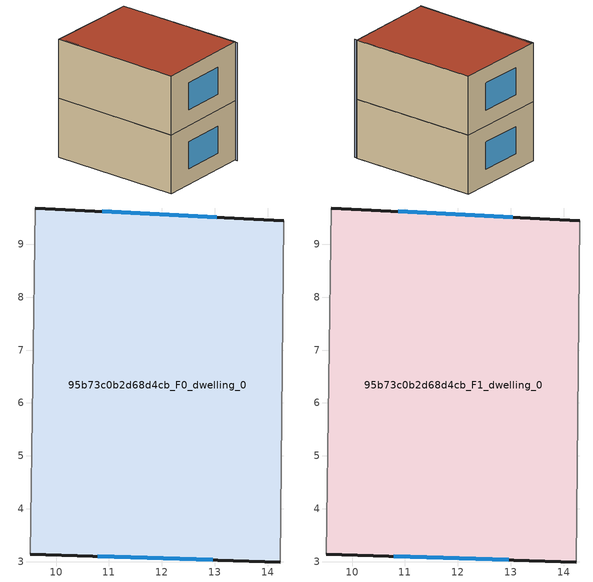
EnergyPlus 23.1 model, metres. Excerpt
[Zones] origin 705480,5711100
95b73c0b2d68d4cb_F0_dwelling_0
 floor ground (EU_floor_Construction): 14.3,9.44 14.24,2.99 9.52,3.13 9.61,9.69 z0
 wall outside (EU_wall_Construction): 9.52,3.13 14.24,2.99 / 14.3,9.44 9.61,9.69 z0:3
 wall adiabatic (EU_wall_Construction): 9.61,9.69 9.52,3.13 / 14.24,2.99 14.3,9.44 z0:3
 window (EU_Window_Construction): 10.79,3.1 12.97,3.03 / 13.04,9.51 10.88,9.62 z0.81:2.19
95b73c0b2d68d4cb_F1_dwelling_0
 floor to 95b73c0b2d68d4cb_F0_dwelling_0 (EU_floor_Construction): 14.3,9.44 14.24,2.99 9.51,3.13 9.61,9.69 z3
 wall outside (EU_wall_Construction): 9.52,3.13 14.24,2.99 / 14.3,9.44 9.61,9.69 z3:6
 wall adiabatic (EU_wall_Construction): 9.61,9.69 9.52,3.13 / 14.24,2.99 14.3,9.44 z3:6
 window (EU_Window_Construction): 10.79,3.1 12.97,3.03 / 13.04,9.51 10.88,9.62 z3.81:5.19
 roof outside (EU_roof_Construction): 14.24,2.99 14.3,9.44 9.61,9.69 9.52,3.13 z6
shading: 14.22,2.85 14.3,9.44 / 9.71,9.68 9.51,3.13 z0:6
[Building]
EU S2 Campaign: North Axis=0; Terrain=City; Solar Distribution=FullExterior
[Site:Location]
London: Latitude=51.5; Longitude=-0.5; Time Zone=0; Elevation=25
[SizingPeriod:WeatherFileDays]
AnnualSizingPeriod: Begin Month=1; Begin Day of Month=1; End Month=12; End Day of Month=31; Day of Week for Start Day=Monday; Use Weather File Daylight Saving Period=No; Use Weather File Rain and Snow Indicators=No
[MATERIAL]
EU_InternalMass_Material: Roughness=MediumRough; Thickness=0.1; Conductivity=1; Density=1800; Specific Heat=900; Thermal Absorptance=0.9; Solar Absorptance=0.7; Visible Absorptance=0.7
[MATERIAL:NOMASS] Roughness=MediumRough; Thermal Absorptance=0.9; Solar Absorptance=0.7; Visible Absorptance=0.7
Name | Thermal Resistance
EU_wall_NoMass | 0.555556
EU_roof_NoMass | 0.510204
EU_floor_NoMass | 1.68919
[WINDOWMATERIAL:SIMPLEGLAZINGSYSTEM]
EU_Window_SimpleGlazing: UFactor=3.96; Solar Heat Gain Coefficient=0.85; Visible Transmittance=0.85
[CONSTRUCTION]
EU_wall_Construction: EU_wall_NoMass
EU_roof_Construction: EU_roof_NoMass
EU_floor_Construction: EU_floor_NoMass
EU_Window_Construction: EU_Window_SimpleGlazing
EU_InternalMass_Construction: EU_InternalMass_Material
[ZONE] Type=1; Multiplier=1; Ceiling Height=autocalculate; Floor Area=autocalculate; Part of Total Floor Area=Yes
Name | Volume
95b73c0b2d68d4cb_F0_dwelling_0 | 91.8838
95b73c0b2d68d4cb_F1_dwelling_0 | 91.8831
[INTERNALMASS] Construction=EU_InternalMass_Construction; Surface Area=30.6279
Name | Zone or ZoneList
95b73c0b2d68d4cb_F0_dwelling_0_EU_InternalMass | 95b73c0b2d68d4cb_F0_dwelling_0
95b73c0b2d68d4cb_F1_dwelling_0_EU_InternalMass | 95b73c0b2d68d4cb_F1_dwelling_0
[OTHEREQUIPMENT] Fuel Type=Electricity; Design Level Calculation Method=Watts/Area; Power per Zone Floor Area=1; Fraction Latent=0; Fraction Radiant=0; Fraction Lost=0; Carbon Dioxide Generation Rate=0; EndUse Subcategory=EU_Step8_InternalGains
Name | Zone or ZoneList or Space or SpaceList | Schedule
EU_Step8_InternalGain_95b73c0b2d68d4cb_F0_dwelling_0_f000 | 95b73c0b2d68d4cb_F0_dwelling_0 | EU_Step8_GainSchedule_95b73c0b2d68d4cb_F0_dwelling_0_f000
EU_Step8_InternalGain_95b73c0b2d68d4cb_F1_dwelling_0_f000 | 95b73c0b2d68d4cb_F1_dwelling_0 | EU_Step8_GainSchedule_95b73c0b2d68d4cb_F1_dwelling_0_f000
[ZONEVENTILATION:DESIGNFLOWRATE] Schedule=EU_AlwaysOn; Design Flow Rate Calculation Method=AirChanges/Hour; Air Changes per Hour=0.48; Ventilation Type=Natural; Fan Pressure Rise=0; Fan Total Efficiency=1; Constant Term Coefficient=1; Temperature Term Coefficient=0; Velocity Term Coefficient=0; Velocity Squared Term Coefficient=0; Minimum Indoor Temperature=-100; Maximum Indoor Temperature=100; Delta Temperature=-100; Minimum Outdoor Temperature=-100; Maximum Outdoor Temperature=100; Maximum Wind Speed=40
Name | Zone or ZoneList or Space or SpaceList
EU_ConstantAir_95b73c0b2d68d4cb_F0_dwelling_0 | 95b73c0b2d68d4cb_F0_dwelling_0
EU_ConstantAir_95b73c0b2d68d4cb_F1_dwelling_0 | 95b73c0b2d68d4cb_F1_dwelling_0
[HVACTEMPLATE:THERMOSTAT] Constant Heating Setpoint=20; Constant Cooling Setpoint=50
EU_HeatOnly_95b73c0b2d68d4cb_F0_dwelling_0; EU_HeatOnly_95b73c0b2d68d4cb_F1_dwelling_0
[HVACTEMPLATE:ZONE:IDEALLOADSAIRSYSTEM] System Availability Schedule=EU_AlwaysOn; Maximum Heating Supply Air Temperature=50; Minimum Cooling Supply Air Temperature=13; Maximum Heating Supply Air Humidity Ratio=0.0156; Minimum Cooling Supply Air Humidity Ratio=0.0077; Heating Limit=NoLimit; Cooling Limit=NoLimit; Heating Availability Schedule=EU_AlwaysOn; Cooling Availability Schedule=EU_CoolingOff; Dehumidification Control Type=ConstantSensibleHeatRatio; Cooling Sensible Heat Ratio=0.7; Dehumidification Setpoint=60; Humidification Control Type=None; Humidification Setpoint=30; Outdoor Air Method=None; Outdoor Air Flow Rate per Person=0.00944; Outdoor Air Flow Rate per Zone Floor Area=0; Outdoor Air Flow Rate per Zone=0; Demand Controlled Ventilation Type=None; Outdoor Air Economizer Type=NoEconomizer; Heat Recovery Type=None; Sensible Heat Recovery Effectiveness=0.7; Latent Heat Recovery Effectiveness=0.65
Name | Template Thermostat
95b73c0b2d68d4cb_F0_dwelling_0 | EU_HeatOnly_95b73c0b2d68d4cb_F0_dwelling_0
95b73c0b2d68d4cb_F1_dwelling_0 | EU_HeatOnly_95b73c0b2d68d4cb_F1_dwelling_0
[SIZING:ZONE] Zone Cooling Design Supply Air Temperature Input Method=SupplyAirTemperature; Zone Cooling Design Supply Air Temperature=13; Zone Heating Design Supply Air Temperature Input Method=SupplyAirTemperature; Zone Heating Design Supply Air Temperature=50; Zone Cooling Design Supply Air Humidity Ratio=0.008; Zone Heating Design Supply Air Humidity Ratio=0.008; Cooling Design Air Flow Method=DesignDay; Cooling Design Air Flow Rate=0; Cooling Minimum Air Flow per Zone Floor Area=0.000762; Cooling Minimum Air Flow=0; Cooling Minimum Air Flow Fraction=0.2; Heating Design Air Flow Method=DesignDay; Heating Design Air Flow Rate=0; Heating Maximum Air Flow per Zone Floor Area=0.002032; Heating Maximum Air Flow=0.141576; Heating Maximum Air Flow Fraction=0.3; Account for Dedicated Outdoor Air System=No; Dedicated Outdoor Air System Control Strategy=NeutralSupplyAir; Dedicated Outdoor Air Low Setpoint Temperature for Design=autosize; Dedicated Outdoor Air High Setpoint Temperature for Design=autosize; Zone Load Sizing Method=Sensible Load Only No Latent Load; Zone Latent Cooling Design Supply Air Humidity Ratio Input Method=HumidityRatioDifference; Zone Cooling Design Supply Air Humidity Ratio Difference=0.005; Zone Latent Heating Design Supply Air Humidity Ratio Input Method=HumidityRatioDifference; Zone Humidification Design Supply Air Humidity Ratio Difference=0.005
95b73c0b2d68d4cb_F0_dwelling_0; 95b73c0b2d68d4cb_F1_dwelling_0
[SCHEDULE:CONSTANT]
Name | Hourly Value
EU_AlwaysOn | 1
EU_CoolingOff | 0
[SCHEDULE:FILE] Column Number=1; Rows to Skip at Top=0; Number of Hours of Data=8760; Column Separator=Comma; Interpolate to Timestep=No; Minutes per Item=60; Adjust Schedule for Daylight Savings=Yes
Name | File
EU_Step8_GainSchedule_95b73c0b2d68d4cb_F0_dwelling_0_f000 | ../../schedules/95b73c0b2d68d4cb/95b73c0b2d68d4cb_F0_dwelling_0_f000_gain.csv
EU_Step8_GainSchedule_95b73c0b2d68d4cb_F1_dwelling_0_f000 | ../../schedules/95b73c0b2d68d4cb/95b73c0b2d68d4cb_F1_dwelling_0_f000_gain.csv
